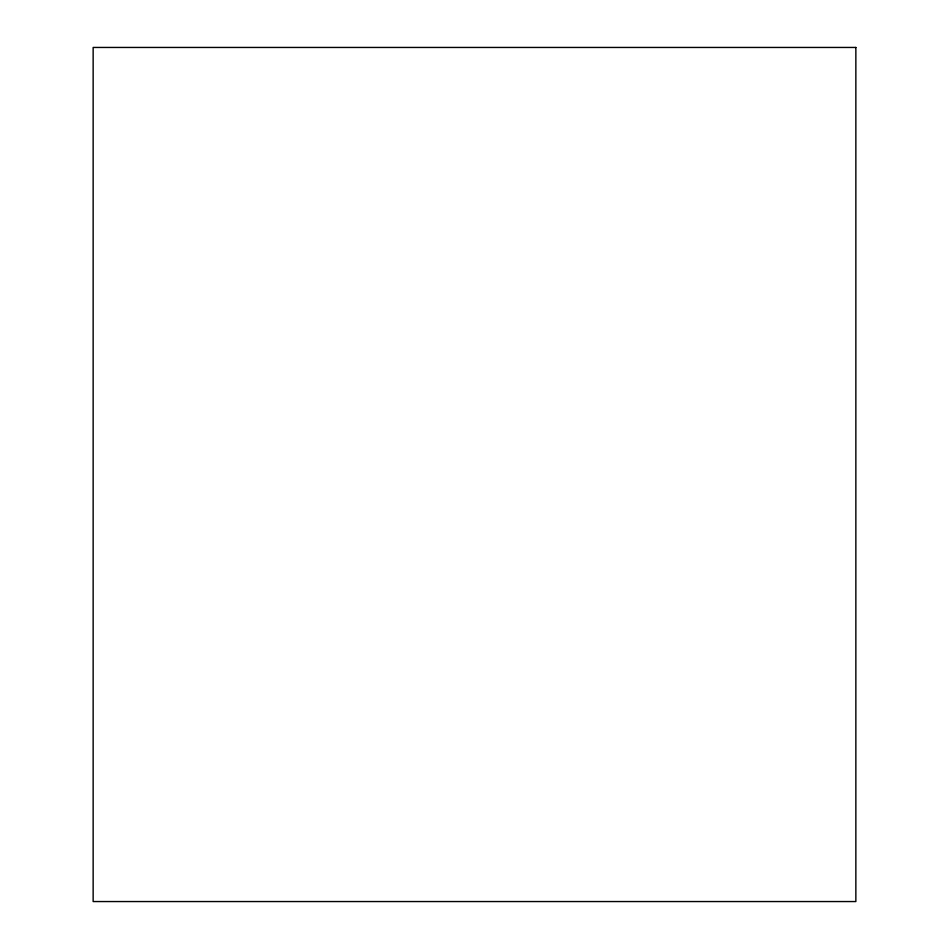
<?xml version="1.0" encoding="UTF-8"?>
<svg xmlns="http://www.w3.org/2000/svg" width="949" height="949" viewBox="0 0 949 949"><rect width="100%" height="100%" fill="white"/><g stroke="black" fill="none" stroke-linecap="round" stroke-linejoin="round"><path stroke-width="1.42" d="M855.856 47.45L93.144 47.45L93.144 901.55L855.856 901.55L855.856 47.45"/></g></svg>
